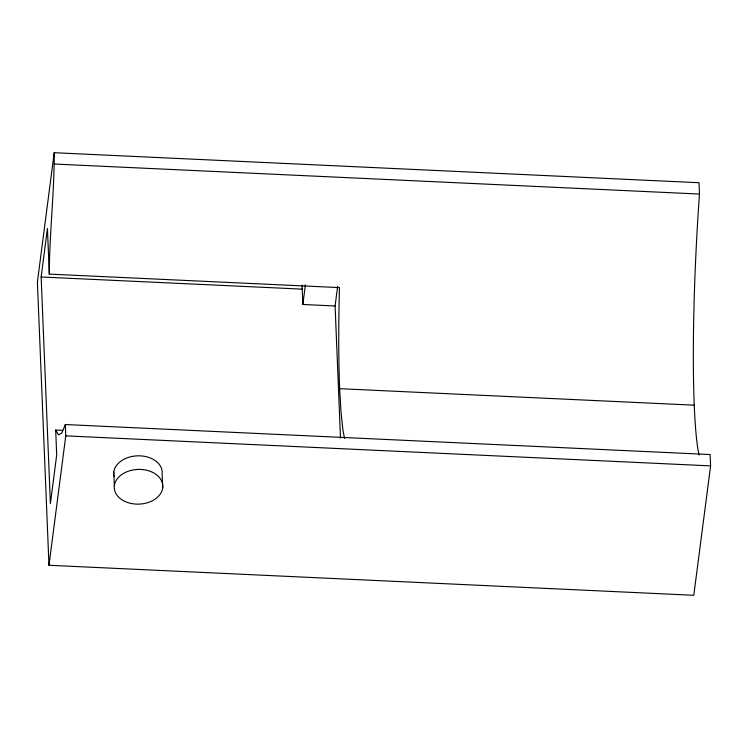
<?xml version="1.0" encoding="UTF-8"?>
<svg xmlns="http://www.w3.org/2000/svg" width="748" height="748" viewBox="0 0 748 748"><rect width="100%" height="100%" fill="white"/><g stroke="black" fill="none" stroke-linecap="round" stroke-linejoin="round"><path stroke-width="1.12" d="M344.613 438.412L343.07 431.119L341.069 412.774L339.657 388.68A209.692 17.859 -87.3 0 1 339.377 290.626L339.47 287.606L49.303 274.105C49.424 233.591 54.361 193.171 54.211 152.714L699.025 182.727L699.492 194.05A209.692 17.859 -87.3 0 0 699.043 454.99M54.211 152.714L37.4 282.118L48.975 565.273L693.789 595.286L710.6 465.882L710.133 454.55L65.319 424.537L61.747 433.12L58.419 434.831L55.679 430.016L62.682 430.343M55.679 430.016L56.698 454.98L50.397 503.507L41.14 276.984L47.442 228.458L49.303 274.105M48.975 565.273L65.777 435.869L65.319 424.537M340.499 438.122L335.095 305.988L302.856 304.483L305.408 284.838M335.095 305.988L337.647 286.344M54.669 164.046L699.492 194.05M41.14 276.984L302.622 289.158M339.657 388.68L694.312 405.182M65.777 435.869L710.6 465.882M302.07 285.231L302.856 304.483M162.699 487.892A24.291 17.354 -2.3 0 0 128.376 471.193A24.291 17.354 -2.3 0 0 124.477 501.216A24.291 17.354 -2.3 0 0 162.699 487.892L162.138 474.307A24.291 17.354 -2.3 0 0 137.034 455.85A24.291 17.354 -2.3 0 0 114.023 476.579M113.78 472.053L114.332 485.648"/></g></svg>
